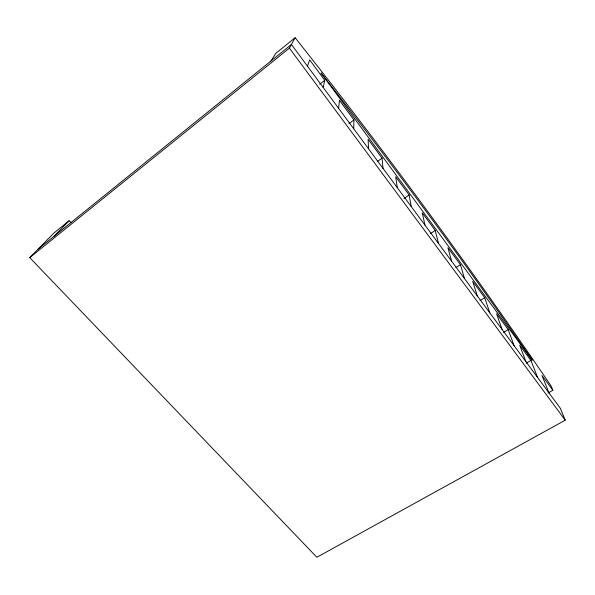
<?xml version="1.0" encoding="UTF-8"?>
<svg xmlns="http://www.w3.org/2000/svg" width="595" height="595" viewBox="0 0 595 595"><rect width="100%" height="100%" fill="white"/><g stroke="black" fill="none" stroke-linecap="round" stroke-linejoin="round"><path stroke-width="0.89" d="M353.705 128.728L353.928 119.967L339.47 100.324L338.607 108.297M323.197 87.45L324.736 80.303L309.712 59.887L307.466 66.171M38.147 249.097L291.416 44.461L560.274 408.163L565.25 420.182L316.852 557.27L29.75 257.657L289.393 48.136L295.127 37.73C384.556 150.632 469.946 266.731 551 385.791L552.859 390.275L548.054 393.005M270.993 60.965L275.783 53.394L295.127 37.73M54.152 236.163L69.079 220.782L71.155 222.597M29.75 257.657L53.728 233.21L69.079 220.782M319.686 84.23L324.736 80.303M348.908 123.73L353.928 119.967M377.587 161.364L382.035 158.158L368.112 139.245L368.521 148.765M403.96 198.537L409.115 194.952L395.697 176.73L397.281 187.67M430.654 233.493L435.22 230.429L422.286 212.854L424.956 225.118M455.867 267.594L460.411 264.656L447.931 247.691L451.612 261.175M480.024 300.631L484.724 297.693L472.675 281.316L477.294 295.916M503.541 332.434L508.212 329.608L496.572 313.788L502.061 329.422M526.27 363.166L530.911 360.451L519.658 345.159L525.958 361.745M289.393 48.136L565.25 420.182M552.859 390.275L541.978 375.49L549.029 392.96M530.911 360.451L537.597 377.49M508.212 329.608L514.117 345.725M484.724 297.693L489.789 312.821M460.411 264.656L464.569 278.705M435.22 230.429L438.411 243.31M409.115 194.952L411.249 206.577M382.035 158.158L383.039 168.407M321.114 73.059L532.22 360.228C464.777 262.395 394.359 166.622 321.114 73.059"/></g></svg>
